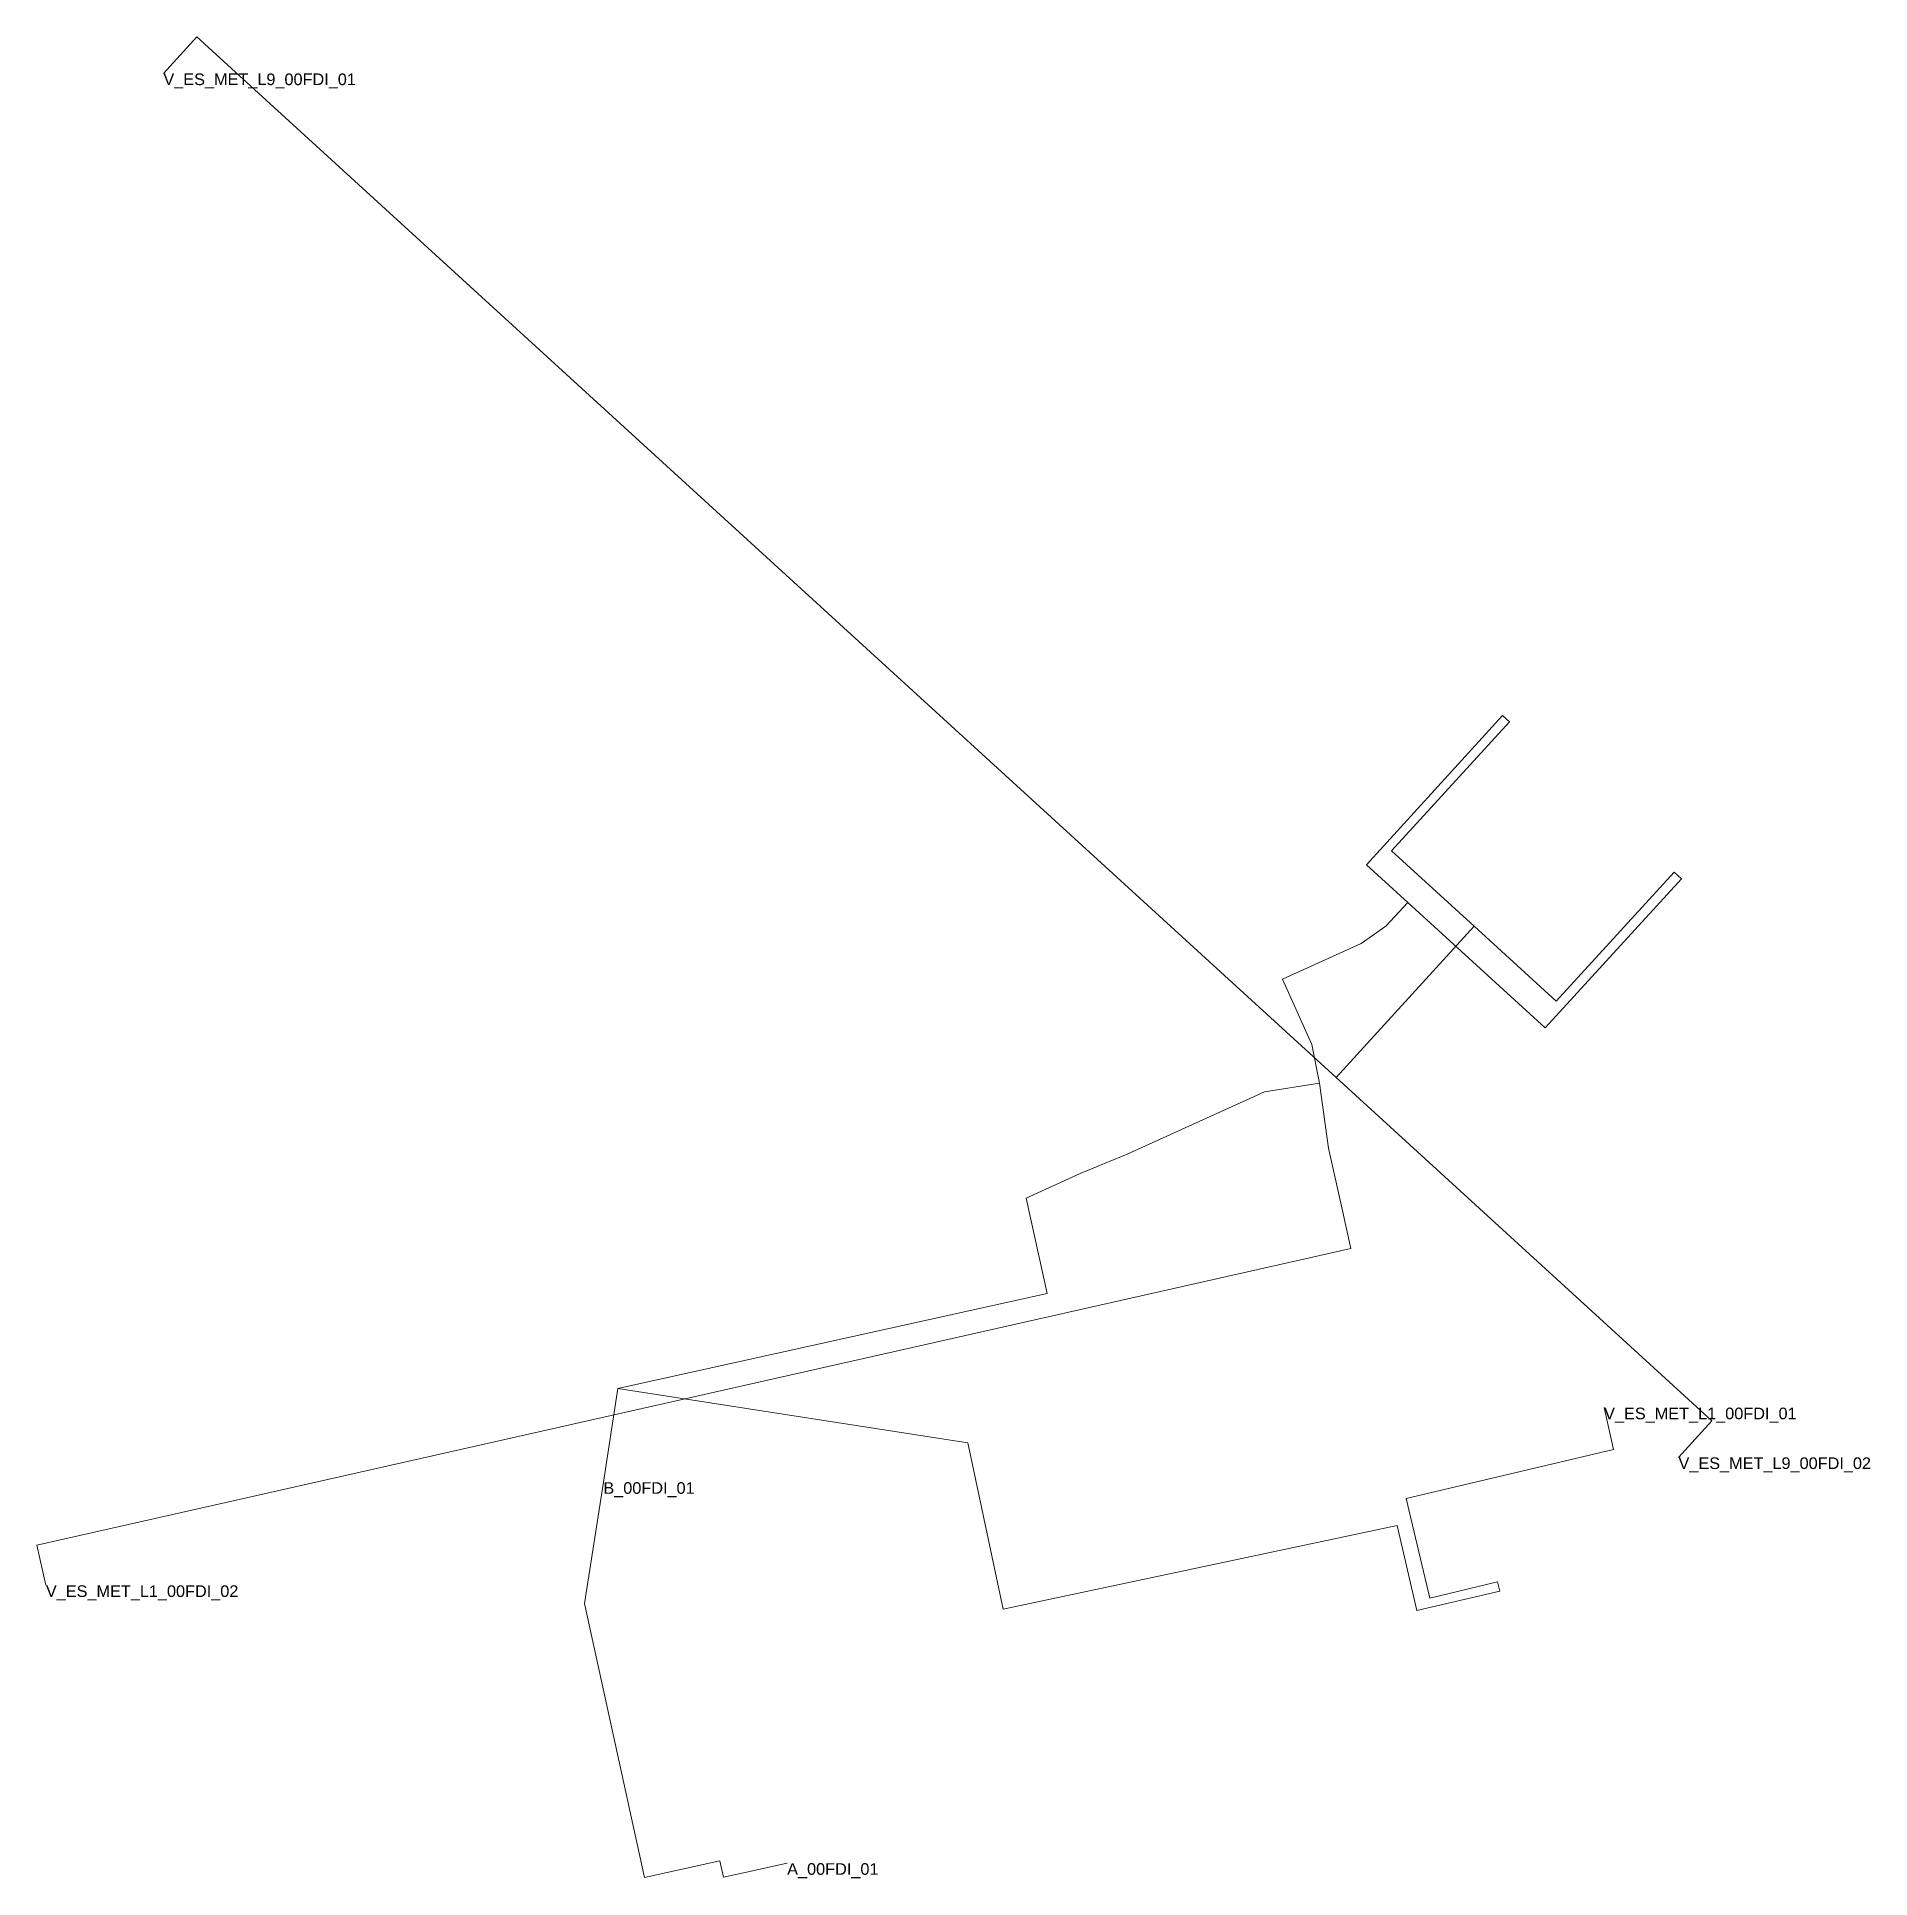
# Model space of a CAD drawing. Header units: metres. Extents: x 434687 to 434765.8, y 4589167.7 to 4589246.8.
import ezdxf
from ezdxf.enums import TextEntityAlignment as Align

# ---------------------------------------------------------------- set-up
doc = ezdxf.new("R2010")
doc.units = ezdxf.units.M
doc.header["$MEASUREMENT"] = 0
for name, color, linetype, lineweight, true_color in [('01_A_AccesTren_t', 40, 'Continuous', 0, 0xffd600), ('01_C_AccesExt_t', 251, 'Continuous', 0, 0x646464), ('01_I_Ascensor_l', 251, 'Continuous', 0, 0x646464), ('01_I_AscensorD_l', 251, 'Continuous', 0, 0x646464), ('01_I_BarreraTarifaria_t', 251, 'Continuous', 0, 0x646464), ('01_I_Horitzontal_l', 251, 'Continuous', 0, 0x646464), ('01_I_HoritzontalD_l', 251, 'Continuous', 0, 0x646464), ('01_I_RampaD_l', 251, 'Continuous', 0, 0x646464)]:
    doc.layers.add(name, color=color, linetype=linetype, lineweight=lineweight, true_color=true_color)
doc.styles.add('Style-Arial', font='arial.ttf')

msp = doc.modelspace()

# ---------------------------------------------------------------- linework, layer by layer
at = {"layer": '01_I_Ascensor_l'}
for p, q in [((434749.979317, 4589217.592971, -20), (434750.272951, 4589217.324956, -150)), ((434757.350162, 4589210.866358, -150), (434757.660981, 4589210.582675, -20)), ((434749.860107, 4589179.97439, -10), (434749.766653, 4589180.376657, -20)), ((434717.369397, 4589167.884504, -10), (434719.247468, 4589168.29571))]:
    msp.add_line(p, q, dxfattribs=at)
at = {"layer": '01_I_AscensorD_l'}
msp.add_line((434731.8313, 4589197.920048, -10), (434733.859369, 4589198.751092, -20), dxfattribs=at)
at = {"layer": '01_I_Horitzontal_l'}
for p, q in [((434748.762552, 4589208.542537, -150), (434742.837225, 4589202.045839, -150)), ((434742.122404, 4589201.803034, -20), (434742.497384, 4589199.017027, -20)), ((434711.351003, 4589184.663057, -10), (434711.979101, 4589188.691216, -10))]:
    msp.add_line(p, q, dxfattribs=at)
at = {"layer": '01_I_Horitzontal_l', "flags": 128}
for points, elevation in [([(434742.837225, 4589202.045839), (434693.886271, 4589246.75557), (434692.448657, 4589245.181478)], -150), ([(434745.907469, 4589209.571018), (434744.134479, 4589211.189034), (434749.979317, 4589217.592971)], -20), ([(434750.272951, 4589217.324956), (434745.213068, 4589211.78364), (434748.762552, 4589208.542537)], -150), ([(434757.350162, 4589210.866358), (434752.288416, 4589205.323002), (434748.762552, 4589208.542537)], -150), ([(434745.907469, 4589209.571018), (434751.815437, 4589204.177964), (434757.660981, 4589210.582675)], -20), ([(434742.122404, 4589201.803034), (434741.787417, 4589203.473039), (434740.520436, 4589206.271053), (434743.903453, 4589207.80203), (434744.96846, 4589208.543023), (434745.907469, 4589209.571018)], -20), ([(434733.859369, 4589198.751092), (434739.759398, 4589201.426051), (434742.122404, 4589201.803034)], -20), ([(434742.837225, 4589202.045839), (434758.977739, 4589187.303777), (434757.539306, 4589185.728892)], -150), ([(434743.083001, 4589196.395137), (434743.461673, 4589194.699767), (434687.011709, 4589181.959684), (434687.400672, 4589180.232424)], -20), ([(434711.979101, 4589188.691216), (434727.008095, 4589186.347792), (434728.52235, 4589179.206077), (434745.452915, 4589182.79586), (434746.30051, 4589179.147432), (434749.860107, 4589179.97439)], -10), ([(434749.766653, 4589180.376657), (434746.851995, 4589179.686952), (434745.84191, 4589183.955521), (434754.74842, 4589186.063097), (434754.343958, 4589187.865768)], -20), ([(434717.369397, 4589167.884504), (434716.510552, 4589167.695876), (434716.357135, 4589168.394397), (434713.124006, 4589167.684303), (434710.538876, 4589179.454674), (434711.351003, 4589184.663057)], -10)]:
    msp.add_lwpolyline(points, dxfattribs=dict(at, elevation=elevation))
at = {"layer": '01_I_HoritzontalD_l'}
msp.add_line((434731.8313, 4589197.920048, -10), (434729.512434, 4589196.87029, -10), dxfattribs=at)
at = {"layer": '01_I_HoritzontalD_l', "elevation": -10, "flags": 128}
msp.add_lwpolyline([(434711.979101, 4589188.691216), (434730.419373, 4589192.7706), (434729.512434, 4589196.87029)], dxfattribs=at)
at = {"layer": '01_I_RampaD_l'}
msp.add_line((434742.497384, 4589199.017027, -20), (434743.083, 4589196.395142, -20), dxfattribs=at)

# ---------------------------------------------------------------- texts
at = {"layer": '01_A_AccesTren_t', "style": 'Style-Arial'}
for s, p in [('V_ES_MET_L9_00FDI_01', (434692.448657, 4589245.181478, -150)), ('V_ES_MET_L1_00FDI_01', (434754.343958, 4589187.865768, -20)), ('V_ES_MET_L9_00FDI_02', (434757.539306, 4589185.728892, -150)), ('V_ES_MET_L1_00FDI_02', (434687.400672, 4589180.232424, -20))]:
    msp.add_text(s, height=0.5, dxfattribs=at).set_placement(p, align=Align.TOP_LEFT)
at = {"layer": '01_C_AccesExt_t', "style": 'Style-Arial'}
msp.add_text('A_00FDI_01', height=0.5, dxfattribs=at).set_placement((434719.247468, 4589168.29571), align=Align.TOP_LEFT)
at = {"layer": '01_I_BarreraTarifaria_t', "style": 'Style-Arial'}
msp.add_text('B_00FDI_01', height=0.5, dxfattribs=at).set_placement((434711.351003, 4589184.663057, -10), align=Align.TOP_LEFT)

doc.saveas('drawing.dxf')
